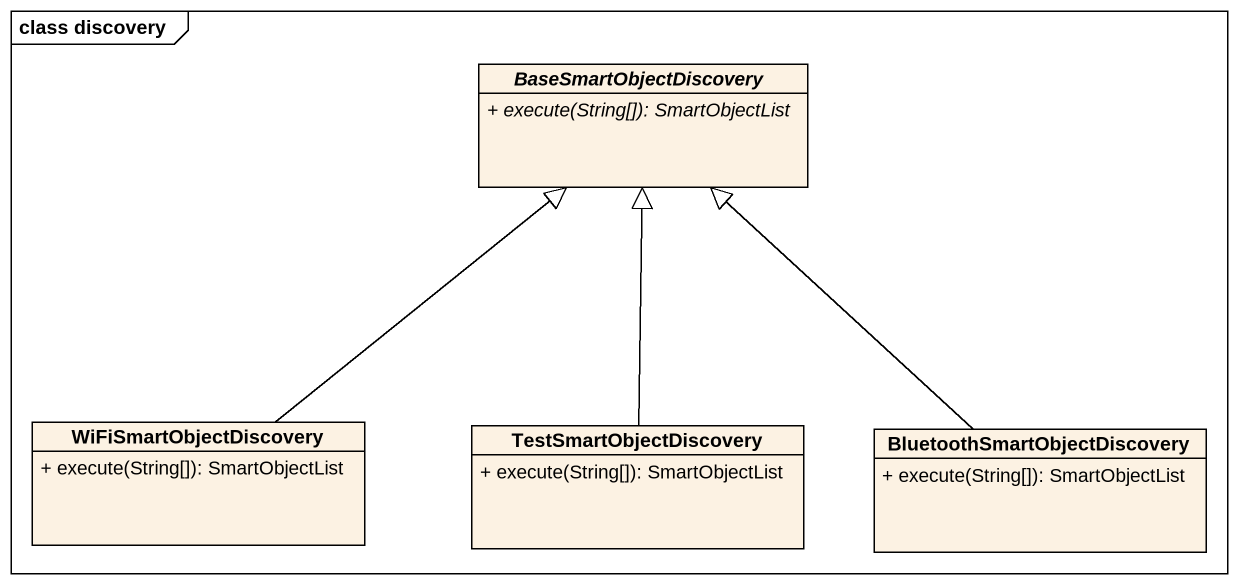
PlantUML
@startuml
mainframe class discovery
hide circle
hide empty members
skinparam classAttributeIconSize 0
abstract class BaseSmartObjectDiscovery {
  {abstract} + execute(String[]): SmartObjectList
}
class WiFiSmartObjectDiscovery {
  + execute(String[]): SmartObjectList
}
class TestSmartObjectDiscovery {
  + execute(String[]): SmartObjectList
}
class "BluetoothSmartObjectDiscovery" as BluetoothSmartObjectDiscover {
  + execute(String[]): SmartObjectList
}
WiFiSmartObjectDiscovery -up-|> BaseSmartObjectDiscovery
TestSmartObjectDiscovery -up-|> BaseSmartObjectDiscovery
BluetoothSmartObjectDiscover -up-|> BaseSmartObjectDiscovery
@enduml
